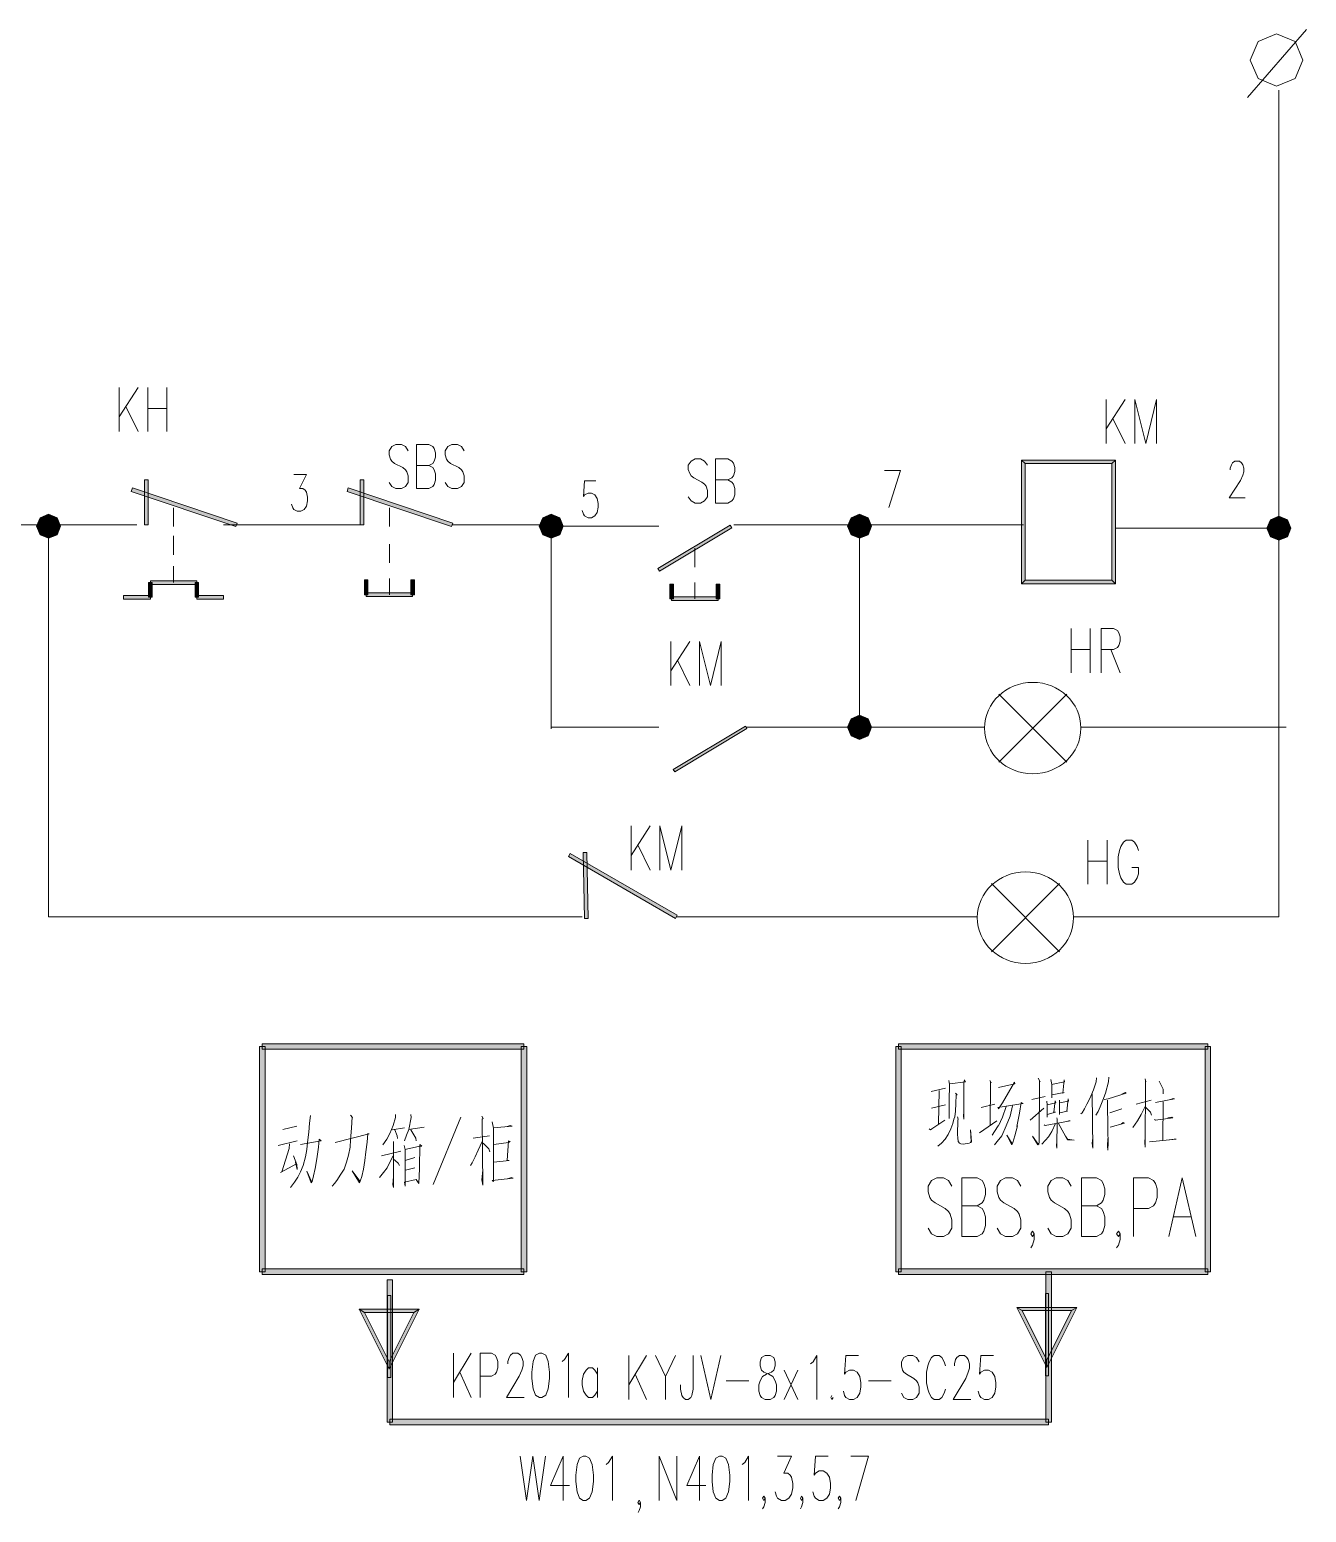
# Model space of a CAD drawing. Header units: millimetres. Extents: x 0 to 586, y 0 to 414.
# Drawn here: x 418.4 to 501.3, y 122.9 to 219.2 of the extents above; entities that cross this region are included whole.
import ezdxf

# ---------------------------------------------------------------- set-up
doc = ezdxf.new("R2010")
doc.units = ezdxf.units.MM

msp = doc.modelspace()

# ---------------------------------------------------------------- hatches: boundary and pattern name
h = msp.add_hatch(color=0)
h.dxf.hatch_style = 2
h.paths.add_polyline_path([(482.801083, 191.223194), (483.033917, 190.990361), (483.033917, 183.416222), (482.801083, 183.179861)])
h = msp.add_hatch(color=0)
h.dxf.hatch_style = 2
h.paths.add_polyline_path([(488.890028, 191.223194), (488.657194, 190.990361), (483.033917, 190.990361), (482.801083, 191.223194)])
h = msp.add_hatch(color=0)
h.dxf.hatch_style = 2
h.paths.add_polyline_path([(488.890028, 183.179861), (488.657194, 183.416222), (488.657194, 190.990361), (488.890028, 191.223194)])
h = msp.add_hatch(color=0)
h.dxf.hatch_style = 2
h.paths.add_polyline_path([(425.852167, 187.014556), (426.085, 187.014556), (426.085, 189.942611), (425.852167, 189.942611)])
h = msp.add_hatch(color=0)
h.dxf.hatch_style = 2
h.paths.add_polyline_path([(439.860972, 187.014556), (440.097333, 187.014556), (440.097333, 189.942611), (439.860972, 189.942611)])
h = msp.add_hatch(color=0)
h.dxf.hatch_style = 2
h.paths.add_polyline_path([(431.785889, 186.905194), (431.8635, 187.127444), (425.069, 189.413444), (424.994917, 189.191194)])
h = msp.add_hatch(color=0)
h.dxf.hatch_style = 2
h.paths.add_polyline_path([(445.798222, 186.905194), (445.872306, 187.127444), (439.077806, 189.413444), (439.003722, 189.191194)])
h = msp.add_hatch(color=0)
h.dxf.hatch_style = 2
h.paths.add_polyline_path([(419.629167, 187.706), (419.075306, 187.476694), (419.629167, 186.922833)])
h = msp.add_hatch(color=0)
h.dxf.hatch_style = 2
h.paths.add_polyline_path([(420.1795, 187.476694), (419.629167, 187.706), (419.629167, 186.922833)])
h = msp.add_hatch(color=0)
h.dxf.hatch_style = 2
h.paths.add_polyline_path([(452.264639, 187.706), (451.714306, 187.476694), (452.264639, 186.922833)])
h = msp.add_hatch(color=0)
h.dxf.hatch_style = 2
h.paths.add_polyline_path([(452.8185, 187.476694), (452.264639, 187.706), (452.264639, 186.922833)])
h = msp.add_hatch(color=0)
h.dxf.hatch_style = 2
h.paths.add_polyline_path([(472.277722, 187.706), (471.727389, 187.476694), (472.277722, 186.922833)])
h = msp.add_hatch(color=0)
h.dxf.hatch_style = 2
h.paths.add_polyline_path([(472.831583, 187.476694), (472.277722, 187.706), (472.277722, 186.922833)])
h = msp.add_hatch(color=0)
h.dxf.hatch_style = 2
h.paths.add_polyline_path([(419.075306, 187.476694), (418.849528, 186.922833), (419.629167, 186.922833)])
h = msp.add_hatch(color=0)
h.dxf.hatch_style = 2
h.paths.add_polyline_path([(418.849528, 186.922833), (419.075306, 186.3725), (419.629167, 186.922833)])
h = msp.add_hatch(color=0)
h.dxf.hatch_style = 2
h.paths.add_polyline_path([(419.075306, 186.3725), (419.629167, 186.143194), (419.629167, 186.922833)])
h = msp.add_hatch(color=0)
h.dxf.hatch_style = 2
h.paths.add_polyline_path([(420.408806, 186.922833), (420.1795, 187.476694), (419.629167, 186.922833)])
h = msp.add_hatch(color=0)
h.dxf.hatch_style = 2
h.paths.add_polyline_path([(419.629167, 186.143194), (420.1795, 186.3725), (419.629167, 186.922833)])
h = msp.add_hatch(color=0)
h.dxf.hatch_style = 2
h.paths.add_polyline_path([(420.1795, 186.3725), (420.408806, 186.922833), (419.629167, 186.922833)])
h = msp.add_hatch(color=0)
h.dxf.hatch_style = 2
h.paths.add_polyline_path([(451.714306, 187.476694), (451.485, 186.922833), (452.264639, 186.922833)])
h = msp.add_hatch(color=0)
h.dxf.hatch_style = 2
h.paths.add_polyline_path([(451.485, 186.922833), (451.714306, 186.3725), (452.264639, 186.922833)])
h = msp.add_hatch(color=0)
h.dxf.hatch_style = 2
h.paths.add_polyline_path([(451.714306, 186.3725), (452.264639, 186.143194), (452.264639, 186.922833)])
h = msp.add_hatch(color=0)
h.dxf.hatch_style = 2
h.paths.add_polyline_path([(453.047806, 186.922833), (452.8185, 187.476694), (452.264639, 186.922833)])
h = msp.add_hatch(color=0)
h.dxf.hatch_style = 2
h.paths.add_polyline_path([(452.264639, 186.143194), (452.8185, 186.3725), (452.264639, 186.922833)])
h = msp.add_hatch(color=0)
h.dxf.hatch_style = 2
h.paths.add_polyline_path([(452.8185, 186.3725), (453.047806, 186.922833), (452.264639, 186.922833)])
h = msp.add_hatch(color=0)
h.dxf.hatch_style = 2
h.paths.add_polyline_path([(463.976861, 186.831111), (463.878083, 186.989861), (459.193194, 184.178222), (459.291972, 184.019472)])
h = msp.add_hatch(color=0)
h.dxf.hatch_style = 2
h.paths.add_polyline_path([(471.727389, 187.476694), (471.498083, 186.922833), (472.277722, 186.922833)])
h = msp.add_hatch(color=0)
h.dxf.hatch_style = 2
h.paths.add_polyline_path([(471.498083, 186.922833), (471.727389, 186.3725), (472.277722, 186.922833)])
h = msp.add_hatch(color=0)
h.dxf.hatch_style = 2
h.paths.add_polyline_path([(471.727389, 186.3725), (472.277722, 186.143194), (472.277722, 186.922833)])
h = msp.add_hatch(color=0)
h.dxf.hatch_style = 2
h.paths.add_polyline_path([(473.060889, 186.922833), (472.831583, 187.476694), (472.277722, 186.922833)])
h = msp.add_hatch(color=0)
h.dxf.hatch_style = 2
h.paths.add_polyline_path([(472.277722, 186.143194), (472.831583, 186.3725), (472.277722, 186.922833)])
h = msp.add_hatch(color=0)
h.dxf.hatch_style = 2
h.paths.add_polyline_path([(472.831583, 186.3725), (473.060889, 186.922833), (472.277722, 186.922833)])
h = msp.add_hatch(color=0)
h.dxf.hatch_style = 2
h.paths.add_polyline_path([(498.95125, 187.353222), (498.721944, 186.802889), (499.501583, 186.802889)])
h = msp.add_hatch(color=0)
h.dxf.hatch_style = 2
h.paths.add_polyline_path([(498.721944, 186.802889), (498.95125, 186.249028), (499.501583, 186.802889)])
h = msp.add_hatch(color=0)
h.dxf.hatch_style = 2
h.paths.add_polyline_path([(499.501583, 187.582528), (498.95125, 187.353222), (499.501583, 186.802889)])
h = msp.add_hatch(color=0)
h.dxf.hatch_style = 2
h.paths.add_polyline_path([(498.95125, 186.249028), (499.501583, 186.019722), (499.501583, 186.802889)])
h = msp.add_hatch(color=0)
h.dxf.hatch_style = 2
h.paths.add_polyline_path([(500.055444, 187.353222), (499.501583, 187.582528), (499.501583, 186.802889)])
h = msp.add_hatch(color=0)
h.dxf.hatch_style = 2
h.paths.add_polyline_path([(500.28475, 186.802889), (500.055444, 187.353222), (499.501583, 186.802889)])
h = msp.add_hatch(color=0)
h.dxf.hatch_style = 2
h.paths.add_polyline_path([(499.501583, 186.019722), (500.055444, 186.249028), (499.501583, 186.802889)])
h = msp.add_hatch(color=0)
h.dxf.hatch_style = 2
h.paths.add_polyline_path([(500.055444, 186.249028), (500.28475, 186.802889), (499.501583, 186.802889)])
h = msp.add_hatch(color=0)
h.dxf.hatch_style = 2
h.paths.add_polyline_path([(426.356639, 183.268056), (426.120278, 183.268056), (426.120278, 182.315556), (426.356639, 182.315556)])
h = msp.add_hatch(color=0)
h.dxf.hatch_style = 2
h.paths.add_polyline_path([(426.236694, 183.388), (426.236694, 183.151639), (429.252944, 183.151639), (429.252944, 183.388)])
h = msp.add_hatch(color=0)
h.dxf.hatch_style = 2
h.paths.add_polyline_path([(429.369361, 183.268056), (429.136528, 183.268056), (429.136528, 182.315556), (429.369361, 182.315556)])
h = msp.add_hatch(color=0)
h.dxf.hatch_style = 2
h.paths.add_polyline_path([(440.132611, 182.484889), (440.365444, 182.484889), (440.365444, 183.440917), (440.132611, 183.440917)])
h = msp.add_hatch(color=0)
h.dxf.hatch_style = 2
h.paths.add_polyline_path([(443.145333, 182.484889), (443.378167, 182.484889), (443.378167, 183.440917), (443.145333, 183.440917)])
h = msp.add_hatch(color=0)
h.dxf.hatch_style = 2
h.paths.add_polyline_path([(460.195083, 182.216778), (459.958722, 182.216778), (459.958722, 183.172806), (460.195083, 183.172806)])
h = msp.add_hatch(color=0)
h.dxf.hatch_style = 2
h.paths.add_polyline_path([(463.207806, 182.216778), (462.974972, 182.216778), (462.974972, 183.172806), (463.207806, 183.172806)])
h = msp.add_hatch(color=0)
h.dxf.hatch_style = 2
h.paths.add_polyline_path([(482.801083, 183.179861), (483.033917, 183.416222), (488.657194, 183.416222), (488.890028, 183.179861)])
h = msp.add_hatch(color=0)
h.dxf.hatch_style = 2
h.paths.add_polyline_path([(426.236694, 182.195611), (426.236694, 182.431972), (424.493972, 182.431972), (424.493972, 182.195611)])
h = msp.add_hatch(color=0)
h.dxf.hatch_style = 2
h.paths.add_polyline_path([(429.252944, 182.431972), (429.252944, 182.195611), (430.995667, 182.195611), (430.995667, 182.431972)])
h = msp.add_hatch(color=0)
h.dxf.hatch_style = 2
h.paths.add_polyline_path([(440.249028, 182.601306), (440.249028, 182.368472), (443.26175, 182.368472), (443.26175, 182.601306)])
h = msp.add_hatch(color=0)
h.dxf.hatch_style = 2
h.paths.add_polyline_path([(460.078667, 182.100361), (460.078667, 182.336722), (463.091389, 182.336722), (463.091389, 182.100361)])
h = msp.add_hatch(color=0)
h.dxf.hatch_style = 2
h.paths.add_polyline_path([(471.727389, 174.427444), (471.498083, 173.877111), (472.277722, 173.877111)])
h = msp.add_hatch(color=0)
h.dxf.hatch_style = 2
h.paths.add_polyline_path([(472.277722, 174.65675), (471.727389, 174.427444), (472.277722, 173.877111)])
h = msp.add_hatch(color=0)
h.dxf.hatch_style = 2
h.paths.add_polyline_path([(472.831583, 174.427444), (472.277722, 174.65675), (472.277722, 173.877111)])
h = msp.add_hatch(color=0)
h.dxf.hatch_style = 2
h.paths.add_polyline_path([(473.060889, 173.877111), (472.831583, 174.427444), (472.277722, 173.877111)])
h = msp.add_hatch(color=0)
h.dxf.hatch_style = 2
h.paths.add_polyline_path([(464.964639, 173.795972), (464.869389, 173.954722), (460.180972, 171.146611), (460.27975, 170.984333)])
h = msp.add_hatch(color=0)
h.dxf.hatch_style = 2
h.paths.add_polyline_path([(471.498083, 173.877111), (471.727389, 173.32325), (472.277722, 173.877111)])
h = msp.add_hatch(color=0)
h.dxf.hatch_style = 2
h.paths.add_polyline_path([(471.727389, 173.32325), (472.277722, 173.093944), (472.277722, 173.877111)])
h = msp.add_hatch(color=0)
h.dxf.hatch_style = 2
h.paths.add_polyline_path([(472.277722, 173.093944), (472.831583, 173.32325), (472.277722, 173.877111)])
h = msp.add_hatch(color=0)
h.dxf.hatch_style = 2
h.paths.add_polyline_path([(472.831583, 173.32325), (473.060889, 173.877111), (472.277722, 173.877111)])
h = msp.add_hatch(color=0)
h.dxf.hatch_style = 2
h.paths.add_polyline_path([(460.329139, 161.469917), (460.445556, 161.674528), (453.499361, 165.692667), (453.379417, 165.488056)])
h = msp.add_hatch(color=0)
h.dxf.hatch_style = 2
h.paths.add_polyline_path([(454.413056, 161.466389), (454.649417, 161.469917), (454.575333, 165.756167), (454.338972, 165.752639)])
h = msp.add_hatch(color=0)
h.dxf.hatch_style = 2
h.paths.add_polyline_path([(433.324, 153.151417), (433.680306, 153.151417), (433.680306, 138.535833), (433.324, 138.535833)])
h = msp.add_hatch(color=0)
h.dxf.hatch_style = 2
h.paths.add_polyline_path([(450.490167, 153.327806), (450.490167, 152.975028), (433.500389, 152.975028), (433.500389, 153.327806)])
h = msp.add_hatch(color=0)
h.dxf.hatch_style = 2
h.paths.add_polyline_path([(450.670083, 138.535833), (450.313778, 138.535833), (450.313778, 153.151417), (450.670083, 153.151417)])
h = msp.add_hatch(color=0)
h.dxf.hatch_style = 2
h.paths.add_polyline_path([(474.637806, 153.151417), (474.990583, 153.151417), (474.990583, 138.535833), (474.637806, 138.535833)])
h = msp.add_hatch(color=0)
h.dxf.hatch_style = 2
h.paths.add_polyline_path([(494.894306, 153.327806), (494.894306, 152.975028), (474.814194, 152.975028), (474.814194, 153.327806)])
h = msp.add_hatch(color=0)
h.dxf.hatch_style = 2
h.paths.add_polyline_path([(495.070694, 138.535833), (494.717917, 138.535833), (494.717917, 153.151417), (495.070694, 153.151417)])
h = msp.add_hatch(color=0)
h.dxf.hatch_style = 2
h.paths.add_polyline_path([(433.500389, 138.355917), (433.500389, 138.712222), (450.490167, 138.712222), (450.490167, 138.355917)])
h = msp.add_hatch(color=0)
h.dxf.hatch_style = 2
h.paths.add_polyline_path([(474.814194, 138.355917), (474.814194, 138.712222), (494.894306, 138.712222), (494.894306, 138.355917)])
h = msp.add_hatch(color=0)
h.dxf.hatch_style = 2
h.paths.add_polyline_path([(441.603694, 138.010194), (441.96, 138.010194), (441.96, 128.774472), (441.603694, 128.774472)])
h = msp.add_hatch(color=0)
h.dxf.hatch_style = 2
h.paths.add_polyline_path([(484.730778, 128.774472), (484.378, 128.774472), (484.378, 138.535833), (484.730778, 138.535833)])
h = msp.add_hatch(color=0)
h.dxf.hatch_style = 2
h.paths.add_polyline_path([(441.850639, 131.66725), (441.635444, 131.66725), (441.635444, 136.990667), (441.850639, 136.990667)])
h = msp.add_hatch(color=0)
h.dxf.hatch_style = 2
h.paths.add_polyline_path([(484.554389, 131.787194), (484.342722, 131.787194), (484.342722, 137.110611), (484.554389, 137.110611)])
h = msp.add_hatch(color=0)
h.dxf.hatch_style = 2
h.paths.add_polyline_path([(443.688611, 136.101667), (443.346417, 135.89), (440.139667, 135.89), (439.797472, 136.101667)])
h = msp.add_hatch(color=0)
h.dxf.hatch_style = 2
h.paths.add_polyline_path([(439.797472, 136.101667), (440.139667, 135.89), (441.741278, 132.686778), (441.741278, 132.210528)])
h = msp.add_hatch(color=0)
h.dxf.hatch_style = 2
h.paths.add_polyline_path([(441.741278, 132.210528), (441.741278, 132.686778), (443.346417, 135.89), (443.688611, 136.101667)])
h = msp.add_hatch(color=0)
h.dxf.hatch_style = 2
h.paths.add_polyline_path([(486.395889, 136.221611), (486.050167, 136.009944), (482.846944, 136.009944), (482.501222, 136.221611)])
h = msp.add_hatch(color=0)
h.dxf.hatch_style = 2
h.paths.add_polyline_path([(482.501222, 136.221611), (482.846944, 136.009944), (484.448556, 132.803194), (484.448556, 132.326944)])
h = msp.add_hatch(color=0)
h.dxf.hatch_style = 2
h.paths.add_polyline_path([(484.448556, 132.326944), (484.448556, 132.803194), (486.050167, 136.009944), (486.395889, 136.221611)])
h = msp.add_hatch(color=0)
h.dxf.hatch_style = 2
h.paths.add_polyline_path([(441.783611, 128.598083), (441.783611, 128.954389), (484.554389, 128.954389), (484.554389, 128.598083)])

# ---------------------------------------------------------------- linework, layer by layer
at = {"color": 0, "lineweight": 0}
for points in [[(501.286639, 219.163194), (497.469583, 214.760528)], [(499.501583, 215.243833), (499.501583, 161.572222)], [(424.204694, 193.068222), (424.204694, 195.936306)], [(425.446472, 195.936306), (424.204694, 194.02425)], [(426.067361, 193.068222), (426.067361, 195.936306)], [(427.309139, 195.936306), (427.309139, 193.068222)], [(424.649194, 194.705111), (425.446472, 193.068222)], [(426.067361, 194.571056), (427.309139, 194.571056)], [(488.28325, 192.292111), (488.28325, 195.156667)], [(489.525028, 195.156667), (488.28325, 193.248139)], [(490.145917, 192.292111), (490.145917, 195.156667), (490.855, 192.292111), (491.567611, 195.156667), (491.567611, 192.292111)], [(488.72775, 193.929), (489.525028, 192.292111)], [(442.979528, 191.826444), (442.803139, 192.098083), (442.538556, 192.235667), (442.18225, 192.235667), (441.914139, 192.098083), (441.73775, 191.826444), (441.73775, 191.554806), (441.825944, 191.279639), (441.914139, 191.142056), (442.094056, 191.008), (442.62675, 190.732833), (442.803139, 190.598778), (442.891333, 190.461194), (442.979528, 190.189556), (442.979528, 189.776806), (442.803139, 189.505167), (442.538556, 189.367583), (442.18225, 189.367583), (441.914139, 189.505167), (441.73775, 189.776806)], [(443.512222, 189.367583), (443.512222, 192.235667), (444.313028, 192.235667), (444.577611, 192.098083), (444.665806, 191.964028), (444.754, 191.688861), (444.754, 191.417222), (444.665806, 191.142056), (444.577611, 191.008), (444.313028, 190.870417)], [(446.620194, 191.826444), (446.440278, 192.098083), (446.175694, 192.235667), (445.819389, 192.235667), (445.554806, 192.098083), (445.374889, 191.826444), (445.374889, 191.554806), (445.466611, 191.279639), (445.554806, 191.142056), (445.731194, 191.008), (446.263889, 190.732833), (446.440278, 190.598778), (446.528472, 190.461194), (446.620194, 190.189556), (446.620194, 189.776806), (446.440278, 189.505167), (446.175694, 189.367583), (445.819389, 189.367583), (445.554806, 189.505167), (445.374889, 189.776806)], [(443.512222, 190.870417), (444.313028, 190.870417), (444.577611, 190.732833), (444.665806, 190.598778), (444.754, 190.323611), (444.754, 189.914389), (444.665806, 189.64275), (444.577611, 189.505167), (444.313028, 189.367583), (443.512222, 189.367583)], [(462.403472, 190.888056), (462.223556, 191.159694), (461.958972, 191.297278), (461.602667, 191.297278), (461.338083, 191.159694), (461.158167, 190.888056), (461.158167, 190.612889), (461.249889, 190.34125), (461.338083, 190.203667), (461.514472, 190.069611), (462.047167, 189.794444), (462.223556, 189.656861), (462.31175, 189.522806), (462.403472, 189.247639), (462.403472, 188.838417), (462.223556, 188.566778), (461.958972, 188.429194), (461.602667, 188.429194), (461.338083, 188.566778), (461.158167, 188.838417)], [(462.932639, 188.429194), (462.932639, 191.297278), (463.733444, 191.297278), (463.998028, 191.159694), (464.086222, 191.022111), (464.177944, 190.750472), (464.177944, 190.478833), (464.086222, 190.203667), (463.998028, 190.069611), (463.733444, 189.932028)], [(496.344222, 190.581139), (496.344222, 190.694028), (496.418306, 190.919806), (496.492389, 191.036222), (496.640556, 191.149111), (496.936889, 191.149111), (497.085056, 191.036222), (497.159139, 190.919806), (497.233222, 190.694028), (497.233222, 190.464722), (497.159139, 190.238944), (497.010972, 189.89675), (496.270139, 188.760806), (497.307306, 188.760806)], [(435.553556, 190.288333), (436.368472, 190.288333), (435.923972, 189.378167), (436.146222, 189.378167), (436.294389, 189.26175), (436.368472, 189.148861), (436.442556, 188.806667), (436.442556, 188.580889), (436.368472, 188.238694), (436.220306, 188.012917), (435.998056, 187.8965), (435.775806, 187.8965), (435.553556, 188.012917), (435.479472, 188.125806), (435.405389, 188.351583)], [(455.164472, 189.875583), (454.427167, 189.875583), (454.353083, 188.849), (454.427167, 188.965417), (454.649417, 189.078306), (454.868139, 189.078306), (455.090389, 188.965417), (455.238556, 188.736111), (455.312639, 188.393917), (455.312639, 188.168139), (455.238556, 187.825944), (455.090389, 187.600167), (454.868139, 187.48375), (454.649417, 187.48375), (454.427167, 187.600167), (454.353083, 187.713056), (454.279, 187.938833)], [(462.932639, 189.932028), (463.733444, 189.932028), (463.998028, 189.794444), (464.086222, 189.656861), (464.177944, 189.385222), (464.177944, 188.976), (464.086222, 188.704361), (463.998028, 188.566778), (463.733444, 188.429194), (462.932639, 188.429194)], [(473.889917, 190.542333), (474.927083, 190.542333), (474.18625, 188.1505)], [(427.746583, 186.901667), (427.746583, 188.122278)], [(441.755389, 186.901667), (441.755389, 188.122278)], [(388.3025, 187.014556), (425.365333, 187.014556)], [(419.629167, 186.922833), (419.629167, 161.572222)], [(430.978028, 187.014556), (439.977389, 187.014556)], [(445.8335, 187.014556), (452.264639, 187.014556)], [(446.069861, 187.014556), (447.840806, 187.014556)], [(452.264639, 187.014556), (452.264639, 173.877111)], [(452.264639, 186.922833), (452.264639, 173.774806)], [(452.264639, 186.922833), (459.242583, 186.922833)], [(464.125028, 187.011028), (482.9175, 187.011028)], [(472.277722, 187.314417), (472.277722, 173.877111)], [(472.277722, 187.011028), (472.277722, 173.877111)], [(478.966389, 187.011028), (482.82225, 187.011028)], [(488.935889, 186.802889), (499.501583, 186.802889)], [(427.746583, 185.07075), (427.746583, 186.294889)], [(441.755389, 184.545111), (441.755389, 185.76925)], [(461.585028, 184.280528), (461.585028, 185.504667)], [(427.746583, 183.268056), (427.746583, 184.326389)], [(441.755389, 182.484889), (441.755389, 183.543222)], [(461.585028, 182.216778), (461.585028, 183.275111)], [(486.011361, 177.419), (486.011361, 180.283556)], [(487.253139, 180.283556), (487.253139, 177.419)], [(487.962222, 177.419), (487.962222, 180.283556), (488.763028, 180.283556), (489.027611, 180.1495), (489.115806, 180.011917), (489.204, 179.740278), (489.204, 179.465111), (489.115806, 179.193472), (489.027611, 179.055889), (488.763028, 178.918306), (487.962222, 178.918306)], [(460.018694, 176.586444), (460.018694, 179.454528)], [(461.260472, 179.454528), (460.018694, 177.542472)], [(461.881361, 176.586444), (461.881361, 179.454528), (462.593972, 176.586444), (463.303056, 179.454528), (463.303056, 176.586444)], [(460.463194, 178.223333), (461.260472, 176.586444)], [(486.011361, 178.918306), (487.253139, 178.918306)], [(488.583111, 178.918306), (489.204, 177.419)], [(481.312361, 176.032583), (485.732667, 171.615806)], [(485.732667, 176.032583), (481.312361, 171.615806)], [(452.264639, 173.877111), (459.242583, 173.877111)], [(464.91525, 173.877111), (468.305444, 173.877111)], [(468.316028, 173.877111), (480.398667, 173.877111)], [(486.646361, 173.877111), (499.977833, 173.877111)], [(457.450472, 164.606111), (457.450472, 167.474194)], [(458.695778, 167.474194), (457.450472, 165.562139)], [(459.316667, 164.606111), (459.316667, 167.474194), (460.02575, 164.606111), (460.734833, 167.474194), (460.734833, 164.606111)], [(487.1085, 163.688889), (487.1085, 166.553444)], [(488.350278, 166.553444), (488.350278, 163.688889)], [(490.392861, 165.872583), (490.304667, 166.144222), (490.12475, 166.419389), (489.948361, 166.553444), (489.592056, 166.553444), (489.415667, 166.419389), (489.239278, 166.144222), (489.151083, 165.872583), (489.059361, 165.463361), (489.059361, 164.778972), (489.151083, 164.36975), (489.239278, 164.098111), (489.415667, 163.822944), (489.592056, 163.688889), (489.948361, 163.688889), (490.12475, 163.822944), (490.304667, 164.098111), (490.392861, 164.36975), (490.392861, 164.778972), (489.948361, 164.778972)], [(457.894972, 166.246528), (458.695778, 164.606111)], [(487.1085, 165.188194), (488.350278, 165.188194)], [(480.839639, 163.727694), (485.256417, 159.310917)], [(485.256417, 163.727694), (480.839639, 159.310917)], [(419.629167, 161.572222), (447.625611, 161.572222)], [(447.625611, 161.572222), (454.268417, 161.572222)], [(460.385583, 161.572222), (479.925944, 161.572222)], [(486.173639, 161.572222), (499.501583, 161.572222)], [(487.665889, 151.13), (487.641194, 150.868944), (487.45775, 150.346833), (487.221389, 149.789444), (487.037944, 149.4155), (486.882722, 149.115639), (486.7275, 148.858111), (486.649889, 148.7805)], [(488.47375, 151.165278), (488.449056, 150.868944), (488.240917, 150.124583), (488.082167, 149.676556), (487.898722, 149.228528), (487.768194, 148.932194), (487.612972, 148.706417)], [(477.858667, 150.459722), (476.920278, 150.233944)], [(477.442389, 150.308028), (477.414167, 148.110222)], [(478.066806, 150.943028), (478.119722, 150.681972), (478.0915, 149.63775), (478.0915, 148.484167), (478.0915, 148.671139), (478.0915, 148.967472)], [(478.144417, 150.720778), (479.163944, 150.868944), (479.082806, 150.981833), (479.058111, 150.794861), (479.058111, 148.932194), (479.058111, 148.445361), (479.033417, 148.671139), (479.058111, 148.893389)], [(480.72675, 150.943028), (480.832583, 150.794861), (480.779667, 150.830139), (480.754972, 148.000861)], [(481.301778, 150.495), (482.370694, 150.720778), (482.346, 150.830139), (481.562833, 149.489583), (481.301778, 149.115639), (481.248861, 149.19325), (482.892806, 149.454306), (482.762278, 149.528389), (482.656444, 148.819306), (482.501222, 147.962056), (482.525917, 148.000861), (482.370694, 147.365861), (482.240167, 146.917833), (482.162556, 146.769667), (481.848583, 147.404667), (482.18725, 146.84375)], [(483.884111, 151.091194), (484.014639, 150.868944), (483.961722, 150.943028), (483.937028, 146.956639), (483.908806, 146.808472), (483.855889, 146.769667), (483.517222, 147.327056), (483.884111, 146.808472)], [(484.691972, 151.017111), (484.769583, 150.681972), (484.769583, 149.824722), (484.769583, 150.011694), (485.55275, 150.159861), (485.475139, 150.124583), (485.55275, 150.981833), (485.577444, 150.868944), (484.744889, 150.681972)], [(488.159778, 149.711833), (488.420833, 149.750639), (489.595583, 150.124583), (489.517972, 150.159861), (489.309833, 150.0505)], [(490.82325, 151.055917), (490.872639, 150.868944), (490.847944, 150.904222), (490.82325, 146.6215), (490.795028, 146.917833), (490.82325, 147.291778)], [(491.733417, 150.904222), (491.892167, 150.607889), (491.994472, 150.385639), (491.994472, 150.085778)], [(476.944972, 149.154444), (477.858667, 149.376694)], [(478.511306, 150.124583), (478.613611, 150.011694), (478.560694, 150.011694), (478.536, 149.454306), (478.511306, 148.967472), (478.458389, 148.597056), (478.405472, 148.445361), (478.327861, 148.149028), (478.197333, 147.813889), (478.042111, 147.439944), (477.830444, 147.143611), (477.597611, 146.882556), (477.36125, 146.695583)], [(480.179944, 149.19325), (481.065417, 149.4155)], [(481.795667, 149.267333), (481.562833, 148.55825), (481.301778, 148.000861), (481.273556, 148.000861), (481.040722, 147.626917), (480.8855, 147.404667)], [(482.215472, 149.302611), (482.056722, 148.632333), (481.795667, 148.000861), (481.509917, 147.365861), (481.224167, 146.991917), (481.040722, 146.769667)], [(483.467833, 149.711833), (484.328611, 149.898806)], [(484.430917, 149.602472), (484.455611, 149.376694), (484.455611, 148.55825), (484.455611, 148.745222), (485.005944, 148.893389), (484.900111, 148.893389), (484.977722, 149.63775), (485.030639, 149.489583), (484.455611, 149.376694)], [(485.267, 149.676556), (485.267, 149.489583), (485.267, 148.745222), (485.267, 148.858111), (485.789111, 148.967472), (485.736194, 148.967472), (485.813806, 149.750639), (485.8385, 149.602472), (485.267, 149.489583)], [(487.380139, 150.085778), (487.429528, 146.547417), (487.380139, 146.882556), (487.429528, 147.217694)], [(488.371444, 149.676556), (488.396139, 147.665722), (488.420833, 146.917833), (488.396139, 146.434528), (488.371444, 146.695583), (488.396139, 147.178889)], [(490.847944, 149.302611), (490.562194, 148.745222), (490.325833, 148.336), (490.011861, 147.887972)], [(490.248222, 149.4155), (491.211306, 149.676556)], [(490.872639, 149.19325), (491.161917, 148.893389), (491.239528, 148.706417)], [(491.500583, 149.528389), (492.724722, 149.750639), (492.647111, 149.789444), (492.463667, 149.711833)], [(491.994472, 149.563667), (491.969778, 147.069528)], [(435.32425, 144.007417), (435.585306, 144.342556), (435.821667, 144.677694), (435.976889, 145.012833), (436.160333, 145.425583), (436.315556, 145.982972), (436.396694, 146.466278), (436.446083, 146.914306), (436.523694, 147.584583), (436.576611, 148.180778), (436.629528, 148.667611)], [(439.236556, 148.702889), (439.367083, 148.554722), (439.342389, 148.593528), (439.289472, 147.845639), (439.236556, 147.101278), (439.211861, 146.617972), (439.106028, 146.095861), (438.979028, 145.647833), (438.820278, 145.199806), (438.612139, 144.864667), (438.351083, 144.455444), (438.195861, 144.268472), (438.037111, 144.0815)], [(442.161083, 148.741694), (442.161083, 148.554722), (442.002333, 148.032611), (441.794194, 147.5105), (441.586056, 147.140083), (441.325, 146.766139)], [(443.152389, 148.741694), (443.177083, 148.554722), (443.021861, 147.771556), (442.863111, 147.397611), (442.732583, 147.027194)], [(446.387361, 148.55825), (444.602306, 144.190861)], [(447.759667, 148.628806), (447.837278, 148.480639), (447.784361, 148.441833), (447.812583, 144.159111), (447.759667, 144.49425), (447.812583, 145.125722)], [(448.437, 148.254861), (448.514611, 147.845639), (448.514611, 144.381361), (448.437, 144.455444), (449.795194, 144.603611), (449.689361, 144.642417), (449.428306, 144.568333)], [(476.78975, 147.813889), (476.892056, 147.739806), (476.969667, 147.813889), (477.80575, 148.371278)], [(478.641833, 148.597056), (478.691222, 148.445361), (478.666528, 148.371278), (478.641833, 147.439944), (478.666528, 147.217694), (478.691222, 146.991917), (478.772361, 146.882556), (478.849972, 146.84375), (479.005194, 146.808472), (479.396778, 146.882556), (479.502611, 146.917833), (479.552, 146.991917), (479.474389, 147.739806), (479.527306, 146.991917), (479.474389, 146.917833)], [(480.074111, 147.552833), (481.195944, 148.336)], [(483.362, 148.371278), (484.247472, 149.154444)], [(484.275694, 148.074944), (484.328611, 148.036139), (485.944333, 148.336), (485.866722, 148.336), (485.707972, 148.297194)], [(485.083556, 148.519444), (485.10825, 148.445361), (485.083556, 146.547417), (485.058861, 146.730861), (485.083556, 146.991917)], [(488.526667, 148.858111), (489.309833, 149.115639)], [(488.551361, 147.92325), (489.48975, 148.184306), (489.387444, 148.223111), (489.256917, 148.110222)], [(491.422972, 148.410083), (491.500583, 148.371278), (492.622417, 148.519444), (492.544806, 148.55825), (492.28375, 148.519444)], [(434.830361, 147.771556), (435.744056, 147.993806)], [(438.24525, 146.914306), (440.439528, 147.475222), (440.358389, 147.5105), (440.309, 146.953111), (440.227861, 146.318111), (440.15025, 145.760722), (440.072639, 145.199806), (439.966806, 144.7165), (439.8645, 144.416639), (439.811583, 144.307278), (439.342389, 145.090444), (439.839806, 144.416639)], [(441.924722, 147.736278), (442.732583, 147.884444)], [(442.108167, 147.736278), (442.263389, 147.362333), (442.291611, 147.175361)], [(444.013167, 147.919722), (442.993639, 147.771556)], [(443.152389, 147.736278), (443.462833, 147.214167), (443.491056, 147.027194)], [(447.184639, 147.214167), (448.253556, 147.362333)], [(448.514611, 147.884444), (449.717583, 147.993806), (449.587056, 148.032611), (449.403611, 147.958528)], [(485.005944, 148.149028), (484.769583, 147.626917), (484.53675, 147.291778), (484.353306, 147.069528), (484.116944, 146.808472)], [(485.185861, 148.149028), (485.789111, 147.104806), (486.205389, 147.069528), (485.789111, 147.143611), (485.658583, 147.327056)], [(434.544611, 146.727333), (435.76875, 147.027194)], [(435.274861, 146.840222), (435.246639, 146.543889), (434.777444, 145.012833), (434.675139, 144.977556), (435.715833, 145.534944), (435.535917, 146.057056), (435.744056, 145.499667), (435.76875, 145.164528), (435.662917, 145.647833)], [(435.976889, 146.801417), (437.335083, 147.027194), (437.204556, 147.140083), (437.151639, 146.617972), (437.045806, 145.870083), (436.9435, 145.238611), (436.837667, 144.755306), (436.735361, 144.381361), (436.682444, 144.307278), (436.396694, 145.051639), (436.707139, 144.381361)], [(441.247389, 146.057056), (442.49975, 146.356917)], [(442.030556, 146.988389), (442.030556, 144.007417), (441.977639, 144.194389), (442.030556, 144.7165)], [(442.707889, 146.727333), (442.7855, 146.466278), (442.7855, 145.534944), (442.7855, 145.012833), (442.7855, 144.416639), (442.7855, 144.0815), (442.732583, 144.342556), (443.491056, 144.529528), (443.670972, 144.268472), (443.699194, 145.238611), (443.723889, 146.801417), (443.854417, 146.692056), (443.646278, 146.65325), (442.760806, 146.466278)], [(447.784361, 146.988389), (447.523306, 146.431), (447.315167, 145.982972), (447.13525, 145.609028), (447.029417, 145.425583)], [(447.837278, 146.879028), (448.204167, 146.505083), (448.281778, 146.318111)], [(448.542833, 146.801417), (449.481222, 146.914306), (449.587056, 146.988389), (449.481222, 147.027194), (449.403611, 145.760722), (449.534139, 145.760722), (448.542833, 145.647833)], [(491.109, 146.956639), (492.830556, 147.143611), (492.700028, 147.143611), (492.386056, 147.104806)], [(442.002333, 146.057056), (441.794194, 145.647833), (441.61075, 145.273889), (441.377917, 144.977556), (441.116861, 144.642417)], [(442.002333, 145.870083), (442.316306, 145.57375), (442.422139, 145.425583)], [(442.7855, 145.760722), (443.409917, 145.947694)], [(442.810194, 145.125722), (443.409917, 145.273889)], [(478.267889, 144.088556), (478.052694, 144.451917), (477.724611, 144.635361), (477.287167, 144.635361), (476.959083, 144.451917), (476.740361, 144.088556), (476.740361, 143.725194), (476.849722, 143.361833), (476.959083, 143.178389), (477.177806, 142.998472), (477.833972, 142.631583), (478.052694, 142.451667), (478.162056, 142.268222), (478.267889, 141.904861), (478.267889, 141.358056), (478.052694, 140.994694), (477.724611, 140.81125), (477.287167, 140.81125), (476.959083, 140.994694), (476.740361, 141.358056)], [(478.924056, 140.81125), (478.924056, 144.635361), (479.908306, 144.635361), (480.236389, 144.451917), (480.34575, 144.272), (480.455111, 143.908639), (480.455111, 143.54175), (480.34575, 143.178389), (480.236389, 142.998472), (479.908306, 142.815028)], [(482.748167, 144.088556), (482.529444, 144.451917), (482.201361, 144.635361), (481.763917, 144.635361), (481.435833, 144.451917), (481.217111, 144.088556), (481.217111, 143.725194), (481.326472, 143.361833), (481.435833, 143.178389), (481.654556, 142.998472), (482.310722, 142.631583), (482.529444, 142.451667), (482.638806, 142.268222), (482.748167, 141.904861), (482.748167, 141.358056), (482.529444, 140.994694), (482.201361, 140.81125), (481.763917, 140.81125), (481.435833, 140.994694), (481.217111, 141.358056)], [(486.021944, 144.088556), (485.80675, 144.451917), (485.478667, 144.635361), (485.041222, 144.635361), (484.713139, 144.451917), (484.494417, 144.088556), (484.494417, 143.725194), (484.603778, 143.361833), (484.713139, 143.178389), (484.931861, 142.998472), (485.588028, 142.631583), (485.80675, 142.451667), (485.912583, 142.268222), (486.021944, 141.904861), (486.021944, 141.358056), (485.80675, 140.994694), (485.478667, 140.81125), (485.041222, 140.81125), (484.713139, 140.994694), (484.494417, 141.358056)], [(486.678111, 140.81125), (486.678111, 144.635361), (487.662361, 144.635361), (487.990444, 144.451917), (488.099806, 144.272), (488.209167, 143.908639), (488.209167, 143.54175), (488.099806, 143.178389), (487.990444, 142.998472), (487.662361, 142.815028)], [(490.064778, 140.81125), (490.064778, 144.635361), (491.0455, 144.635361), (491.373583, 144.451917), (491.482944, 144.272), (491.592306, 143.908639), (491.592306, 143.361833), (491.482944, 142.998472), (491.373583, 142.815028), (491.0455, 142.631583), (490.064778, 142.631583)], [(492.357833, 140.81125), (493.232722, 144.635361), (494.104083, 140.81125)], [(478.924056, 142.815028), (479.908306, 142.815028), (480.236389, 142.631583), (480.34575, 142.451667), (480.455111, 142.088306), (480.455111, 141.5415), (480.34575, 141.178139), (480.236389, 140.994694), (479.908306, 140.81125), (478.924056, 140.81125)], [(486.678111, 142.815028), (487.662361, 142.815028), (487.990444, 142.631583), (488.099806, 142.451667), (488.209167, 142.088306), (488.209167, 141.5415), (488.099806, 141.178139), (487.990444, 140.994694), (487.662361, 140.81125), (486.678111, 140.81125)], [(492.685917, 142.088306), (493.776, 142.088306)], [(483.619528, 140.994694), (483.510167, 140.81125), (483.400806, 140.994694), (483.510167, 141.178139), (483.619528, 140.994694), (483.619528, 140.631333), (483.510167, 140.267972), (483.400806, 140.084528)], [(489.189889, 140.994694), (489.080528, 140.81125), (488.971167, 140.994694), (489.080528, 141.178139), (489.189889, 140.994694), (489.189889, 140.631333), (489.080528, 140.267972), (488.971167, 140.084528)], [(445.925222, 130.379611), (445.925222, 133.247694)], [(447.07175, 133.247694), (445.925222, 131.335639)], [(447.64325, 130.379611), (447.64325, 133.247694), (448.380556, 133.247694), (448.6275, 133.110111), (448.708639, 132.972528), (448.789778, 132.700889), (448.789778, 132.291667), (448.708639, 132.020028), (448.6275, 131.882444), (448.380556, 131.744861), (447.64325, 131.744861)], [(449.445944, 132.563306), (449.445944, 132.700889), (449.527083, 132.972528), (449.61175, 133.110111), (449.774028, 133.247694), (450.102111, 133.247694), (450.264389, 133.110111), (450.349056, 132.972528), (450.430194, 132.700889), (450.430194, 132.42925), (450.349056, 132.154083), (450.18325, 131.744861), (449.364806, 130.379611), (450.511333, 130.379611)], [(452.970194, 132.700889), (453.132472, 132.838472), (453.379417, 133.247694), (453.379417, 130.379611)], [(457.302306, 130.234972), (457.302306, 133.103056)], [(458.448833, 133.103056), (457.302306, 131.191)], [(459.023861, 133.103056), (459.6765, 131.737806), (460.332667, 133.103056)], [(461.479194, 133.103056), (461.479194, 130.919361), (461.398056, 130.510139), (461.316917, 130.372556), (461.151111, 130.234972), (460.988833, 130.234972), (460.823028, 130.372556), (460.741889, 130.510139), (460.66075, 130.919361), (460.66075, 131.191)], [(461.969556, 133.103056), (462.625722, 130.234972), (463.281889, 133.103056)], [(469.095667, 132.55625), (469.261472, 132.693833), (469.504889, 133.103056), (469.504889, 130.234972)], [(472.210694, 133.103056), (471.388722, 133.103056), (471.307583, 131.875389), (471.388722, 132.009444), (471.635667, 132.147028), (471.882611, 132.147028), (472.126028, 132.009444), (472.291833, 131.737806), (472.372972, 131.328583), (472.372972, 131.053417), (472.291833, 130.644194), (472.126028, 130.372556), (471.882611, 130.234972), (471.635667, 130.234972), (471.388722, 130.372556), (471.307583, 130.510139), (471.226444, 130.781778)], [(476.140639, 132.693833), (475.978361, 132.965472), (475.731417, 133.103056), (475.403333, 133.103056), (475.156389, 132.965472), (474.994111, 132.693833), (474.994111, 132.418667), (475.07525, 132.147028), (475.156389, 132.009444), (475.322194, 131.875389), (475.812556, 131.600222), (475.978361, 131.462639), (476.0595, 131.328583), (476.140639, 131.053417), (476.140639, 130.644194), (475.978361, 130.372556), (475.731417, 130.234972), (475.403333, 130.234972), (475.156389, 130.372556), (474.994111, 130.644194)], [(477.862194, 132.418667), (477.777528, 132.693833), (477.61525, 132.965472), (477.452972, 133.103056), (477.124889, 133.103056), (476.959083, 132.965472), (476.796806, 132.693833), (476.715667, 132.418667), (476.631, 132.009444), (476.631, 131.328583), (476.715667, 130.919361), (476.796806, 130.644194), (476.959083, 130.372556), (477.124889, 130.234972), (477.452972, 130.234972), (477.61525, 130.372556), (477.777528, 130.644194), (477.862194, 130.919361)], [(478.433694, 132.418667), (478.433694, 132.55625), (478.514833, 132.827889), (478.5995, 132.965472), (478.761778, 133.103056), (479.089861, 133.103056), (479.252139, 132.965472), (479.336806, 132.827889), (479.417944, 132.55625), (479.417944, 132.284611), (479.336806, 132.009444), (479.171, 131.600222), (478.352556, 130.234972), (479.499083, 130.234972)], [(480.973694, 133.103056), (480.15525, 133.103056), (480.074111, 131.875389), (480.15525, 132.009444), (480.398667, 132.147028), (480.645611, 132.147028), (480.892556, 132.009444), (481.054833, 131.737806), (481.135972, 131.328583), (481.135972, 131.053417), (481.054833, 130.644194), (480.892556, 130.372556), (480.645611, 130.234972), (480.398667, 130.234972), (480.15525, 130.372556), (480.074111, 130.510139), (479.989444, 130.781778)], [(446.334444, 132.020028), (447.07175, 130.379611)], [(455.26325, 131.882444), (455.097444, 132.154083), (454.935167, 132.291667), (454.688222, 132.291667), (454.525944, 132.154083), (454.360139, 131.882444), (454.279, 131.473222), (454.279, 131.198056), (454.360139, 130.788833), (454.525944, 130.517194), (454.688222, 130.379611), (454.935167, 130.379611), (455.097444, 130.517194), (455.26325, 130.788833)], [(455.26325, 132.291667), (455.26325, 130.379611)], [(457.711528, 131.875389), (458.448833, 130.234972)], [(467.377639, 130.234972), (468.277222, 132.147028)], [(468.277222, 130.234972), (467.377639, 132.147028)], [(459.6765, 131.737806), (459.6765, 130.234972)], [(463.609972, 131.462639), (465.084583, 131.462639)], [(472.863333, 131.462639), (474.337944, 131.462639)], [(470.489139, 130.510139), (470.408, 130.372556), (470.489139, 130.234972), (470.570278, 130.372556)], [(450.250278, 126.559028), (450.663028, 123.690944), (451.07225, 126.559028), (451.481472, 123.690944), (451.890694, 126.559028)], [(453.037222, 126.559028), (452.218778, 124.646972), (453.446444, 124.646972)], [(453.037222, 126.559028), (453.037222, 123.690944)], [(455.820639, 126.012222), (455.986444, 126.149806), (456.229861, 126.559028), (456.229861, 123.690944)], [(459.260222, 123.690944), (459.260222, 126.559028), (460.40675, 123.690944), (460.40675, 126.559028)], [(461.881361, 126.559028), (461.062917, 124.646972), (462.290583, 124.646972)], [(461.881361, 126.559028), (461.881361, 123.690944)], [(464.668306, 126.012222), (464.830583, 126.149806), (465.077528, 126.559028), (465.077528, 123.690944)], [(466.961361, 126.559028), (467.860944, 126.559028), (467.370583, 125.465417), (467.617528, 125.465417), (467.779806, 125.331361), (467.860944, 125.193778), (467.942083, 124.784556), (467.942083, 124.512917), (467.860944, 124.100167), (467.698667, 123.828528), (467.451722, 123.690944), (467.204778, 123.690944), (466.961361, 123.828528), (466.880222, 123.966111), (466.795556, 124.23775)], [(470.238667, 126.559028), (469.416694, 126.559028), (469.335556, 125.331361), (469.416694, 125.465417), (469.663639, 125.603), (469.910583, 125.603), (470.154, 125.465417), (470.319806, 125.193778), (470.400944, 124.784556), (470.400944, 124.512917), (470.319806, 124.100167), (470.154, 123.828528), (469.910583, 123.690944), (469.663639, 123.690944), (469.416694, 123.828528), (469.335556, 123.966111), (469.254417, 124.23775)], [(471.70975, 126.559028), (472.856278, 126.559028), (472.037833, 123.690944)], [(457.902028, 122.914833), (457.969056, 123.027722), (458.053722, 123.278194), (458.053722, 123.560417), (457.969056, 123.698), (457.887917, 123.560417), (457.969056, 123.419306), (458.053722, 123.560417)], [(466.142917, 123.828528), (466.05825, 123.690944), (465.977111, 123.828528), (466.05825, 123.966111), (466.142917, 123.828528), (466.142917, 123.556889), (466.05825, 123.281722), (465.977111, 123.147667)], [(468.59825, 123.828528), (468.517111, 123.690944), (468.435972, 123.828528), (468.517111, 123.966111), (468.59825, 123.828528), (468.59825, 123.556889), (468.517111, 123.281722), (468.435972, 123.147667)], [(471.057111, 123.828528), (470.972444, 123.690944), (470.891306, 123.828528), (470.972444, 123.966111), (471.057111, 123.828528), (471.057111, 123.556889), (470.972444, 123.281722), (470.891306, 123.147667)]]:
    msp.add_lwpolyline(points, dxfattribs=at)
for points in [[(497.6495, 217.187639), (498.150444, 218.390611), (499.353417, 218.891556), (500.552861, 218.390611), (501.053806, 217.187639), (500.552861, 215.988194), (499.353417, 215.48725), (498.150444, 215.988194)], [(482.801083, 191.223194), (483.033917, 190.990361), (483.033917, 183.416222), (482.801083, 183.179861)], [(488.890028, 191.223194), (488.657194, 190.990361), (483.033917, 190.990361), (482.801083, 191.223194)], [(488.890028, 183.179861), (488.657194, 183.416222), (488.657194, 190.990361), (488.890028, 191.223194)], [(425.852167, 187.014556), (426.085, 187.014556), (426.085, 189.942611), (425.852167, 189.942611)], [(439.860972, 187.014556), (440.097333, 187.014556), (440.097333, 189.942611), (439.860972, 189.942611)], [(431.785889, 186.905194), (431.8635, 187.127444), (425.069, 189.413444), (424.994917, 189.191194)], [(445.798222, 186.905194), (445.872306, 187.127444), (439.077806, 189.413444), (439.003722, 189.191194)], [(419.629167, 187.706), (419.075306, 187.476694), (419.629167, 186.922833)], [(420.1795, 187.476694), (419.629167, 187.706), (419.629167, 186.922833)], [(452.264639, 187.706), (451.714306, 187.476694), (452.264639, 186.922833)], [(452.8185, 187.476694), (452.264639, 187.706), (452.264639, 186.922833)], [(472.277722, 187.706), (471.727389, 187.476694), (472.277722, 186.922833)], [(472.831583, 187.476694), (472.277722, 187.706), (472.277722, 186.922833)], [(419.075306, 187.476694), (418.849528, 186.922833), (419.629167, 186.922833)], [(418.849528, 186.922833), (419.075306, 186.3725), (419.629167, 186.922833)], [(419.075306, 186.3725), (419.629167, 186.143194), (419.629167, 186.922833)], [(420.408806, 186.922833), (420.1795, 187.476694), (419.629167, 186.922833)], [(419.629167, 186.143194), (420.1795, 186.3725), (419.629167, 186.922833)], [(420.1795, 186.3725), (420.408806, 186.922833), (419.629167, 186.922833)], [(451.714306, 187.476694), (451.485, 186.922833), (452.264639, 186.922833)], [(451.485, 186.922833), (451.714306, 186.3725), (452.264639, 186.922833)], [(451.714306, 186.3725), (452.264639, 186.143194), (452.264639, 186.922833)], [(453.047806, 186.922833), (452.8185, 187.476694), (452.264639, 186.922833)], [(452.264639, 186.143194), (452.8185, 186.3725), (452.264639, 186.922833)], [(452.8185, 186.3725), (453.047806, 186.922833), (452.264639, 186.922833)], [(463.976861, 186.831111), (463.878083, 186.989861), (459.193194, 184.178222), (459.291972, 184.019472)], [(471.727389, 187.476694), (471.498083, 186.922833), (472.277722, 186.922833)], [(471.498083, 186.922833), (471.727389, 186.3725), (472.277722, 186.922833)], [(471.727389, 186.3725), (472.277722, 186.143194), (472.277722, 186.922833)], [(473.060889, 186.922833), (472.831583, 187.476694), (472.277722, 186.922833)], [(472.277722, 186.143194), (472.831583, 186.3725), (472.277722, 186.922833)], [(472.831583, 186.3725), (473.060889, 186.922833), (472.277722, 186.922833)], [(498.95125, 187.353222), (498.721944, 186.802889), (499.501583, 186.802889)], [(498.721944, 186.802889), (498.95125, 186.249028), (499.501583, 186.802889)], [(499.501583, 187.582528), (498.95125, 187.353222), (499.501583, 186.802889)], [(498.95125, 186.249028), (499.501583, 186.019722), (499.501583, 186.802889)], [(500.055444, 187.353222), (499.501583, 187.582528), (499.501583, 186.802889)], [(500.28475, 186.802889), (500.055444, 187.353222), (499.501583, 186.802889)], [(499.501583, 186.019722), (500.055444, 186.249028), (499.501583, 186.802889)], [(500.055444, 186.249028), (500.28475, 186.802889), (499.501583, 186.802889)], [(426.356639, 183.268056), (426.120278, 183.268056), (426.120278, 182.315556), (426.356639, 182.315556)], [(426.236694, 183.388), (426.236694, 183.151639), (429.252944, 183.151639), (429.252944, 183.388)], [(429.369361, 183.268056), (429.136528, 183.268056), (429.136528, 182.315556), (429.369361, 182.315556)], [(440.132611, 182.484889), (440.365444, 182.484889), (440.365444, 183.440917), (440.132611, 183.440917)], [(443.145333, 182.484889), (443.378167, 182.484889), (443.378167, 183.440917), (443.145333, 183.440917)], [(460.195083, 182.216778), (459.958722, 182.216778), (459.958722, 183.172806), (460.195083, 183.172806)], [(463.207806, 182.216778), (462.974972, 182.216778), (462.974972, 183.172806), (463.207806, 183.172806)], [(482.801083, 183.179861), (483.033917, 183.416222), (488.657194, 183.416222), (488.890028, 183.179861)], [(426.236694, 182.195611), (426.236694, 182.431972), (424.493972, 182.431972), (424.493972, 182.195611)], [(429.252944, 182.431972), (429.252944, 182.195611), (430.995667, 182.195611), (430.995667, 182.431972)], [(440.249028, 182.601306), (440.249028, 182.368472), (443.26175, 182.368472), (443.26175, 182.601306)], [(460.078667, 182.100361), (460.078667, 182.336722), (463.091389, 182.336722), (463.091389, 182.100361)], [(471.727389, 174.427444), (471.498083, 173.877111), (472.277722, 173.877111)], [(472.277722, 174.65675), (471.727389, 174.427444), (472.277722, 173.877111)], [(472.831583, 174.427444), (472.277722, 174.65675), (472.277722, 173.877111)], [(473.060889, 173.877111), (472.831583, 174.427444), (472.277722, 173.877111)], [(464.964639, 173.795972), (464.869389, 173.954722), (460.180972, 171.146611), (460.27975, 170.984333)], [(471.498083, 173.877111), (471.727389, 173.32325), (472.277722, 173.877111)], [(471.727389, 173.32325), (472.277722, 173.093944), (472.277722, 173.877111)], [(472.277722, 173.093944), (472.831583, 173.32325), (472.277722, 173.877111)], [(472.831583, 173.32325), (473.060889, 173.877111), (472.277722, 173.877111)], [(460.329139, 161.469917), (460.445556, 161.674528), (453.499361, 165.692667), (453.379417, 165.488056)], [(454.413056, 161.466389), (454.649417, 161.469917), (454.575333, 165.756167), (454.338972, 165.752639)], [(433.324, 153.151417), (433.680306, 153.151417), (433.680306, 138.535833), (433.324, 138.535833)], [(450.490167, 153.327806), (450.490167, 152.975028), (433.500389, 152.975028), (433.500389, 153.327806)], [(450.670083, 138.535833), (450.313778, 138.535833), (450.313778, 153.151417), (450.670083, 153.151417)], [(474.637806, 153.151417), (474.990583, 153.151417), (474.990583, 138.535833), (474.637806, 138.535833)], [(494.894306, 153.327806), (494.894306, 152.975028), (474.814194, 152.975028), (474.814194, 153.327806)], [(495.070694, 138.535833), (494.717917, 138.535833), (494.717917, 153.151417), (495.070694, 153.151417)], [(433.500389, 138.355917), (433.500389, 138.712222), (450.490167, 138.712222), (450.490167, 138.355917)], [(474.814194, 138.355917), (474.814194, 138.712222), (494.894306, 138.712222), (494.894306, 138.355917)], [(441.603694, 138.010194), (441.96, 138.010194), (441.96, 128.774472), (441.603694, 128.774472)], [(484.730778, 128.774472), (484.378, 128.774472), (484.378, 138.535833), (484.730778, 138.535833)], [(441.850639, 131.66725), (441.635444, 131.66725), (441.635444, 136.990667), (441.850639, 136.990667)], [(484.554389, 131.787194), (484.342722, 131.787194), (484.342722, 137.110611), (484.554389, 137.110611)], [(443.688611, 136.101667), (443.346417, 135.89), (440.139667, 135.89), (439.797472, 136.101667)], [(439.797472, 136.101667), (440.139667, 135.89), (441.741278, 132.686778), (441.741278, 132.210528)], [(441.741278, 132.210528), (441.741278, 132.686778), (443.346417, 135.89), (443.688611, 136.101667)], [(486.395889, 136.221611), (486.050167, 136.009944), (482.846944, 136.009944), (482.501222, 136.221611)], [(482.501222, 136.221611), (482.846944, 136.009944), (484.448556, 132.803194), (484.448556, 132.326944)], [(484.448556, 132.326944), (484.448556, 132.803194), (486.050167, 136.009944), (486.395889, 136.221611)], [(451.495583, 133.247694), (451.248639, 133.110111), (451.082833, 132.700889), (451.001694, 132.020028), (451.001694, 131.607278), (451.082833, 130.926417), (451.248639, 130.517194), (451.495583, 130.379611), (451.657861, 130.379611), (451.904806, 130.517194), (452.067083, 130.926417), (452.148222, 131.607278), (452.148222, 132.020028), (452.067083, 132.700889), (451.904806, 133.110111), (451.657861, 133.247694)], [(466.149972, 133.103056), (465.903028, 132.965472), (465.821889, 132.693833), (465.821889, 132.418667), (465.903028, 132.147028), (466.065306, 132.009444), (466.393389, 131.875389), (466.640333, 131.737806), (466.802611, 131.462639), (466.88375, 131.191), (466.88375, 130.781778), (466.802611, 130.510139), (466.721472, 130.372556), (466.474528, 130.234972), (466.149972, 130.234972), (465.903028, 130.372556), (465.821889, 130.510139), (465.737222, 130.781778), (465.737222, 131.191), (465.821889, 131.462639), (465.984167, 131.737806), (466.231111, 131.875389), (466.559194, 132.009444), (466.721472, 132.147028), (466.802611, 132.418667), (466.802611, 132.693833), (466.721472, 132.965472), (466.474528, 133.103056)], [(441.783611, 128.598083), (441.783611, 128.954389), (484.554389, 128.954389), (484.554389, 128.598083)], [(454.346028, 126.559028), (454.102611, 126.421444), (453.936806, 126.012222), (453.855667, 125.331361), (453.855667, 124.922139), (453.936806, 124.23775), (454.102611, 123.828528), (454.346028, 123.690944), (454.511833, 123.690944), (454.75525, 123.828528), (454.921056, 124.23775), (455.002194, 124.922139), (455.002194, 125.331361), (454.921056, 126.012222), (454.75525, 126.421444), (454.511833, 126.559028)], [(463.193694, 126.559028), (462.94675, 126.421444), (462.784472, 126.012222), (462.703333, 125.331361), (462.703333, 124.922139), (462.784472, 124.23775), (462.94675, 123.828528), (463.193694, 123.690944), (463.355972, 123.690944), (463.602917, 123.828528), (463.765194, 124.23775), (463.849861, 124.922139), (463.849861, 125.331361), (463.765194, 126.012222), (463.602917, 126.421444), (463.355972, 126.559028)]]:
    msp.add_lwpolyline(points, close=True, dxfattribs=at)
for centre in [(483.522514, 173.824194), (483.049792, 161.519306)]:
    msp.add_ellipse(centre, major_axis=(3.123847, 0), ratio=0.950875, start_param=0, end_param=6.283185, dxfattribs=at)

doc.saveas('drawing.dxf')
